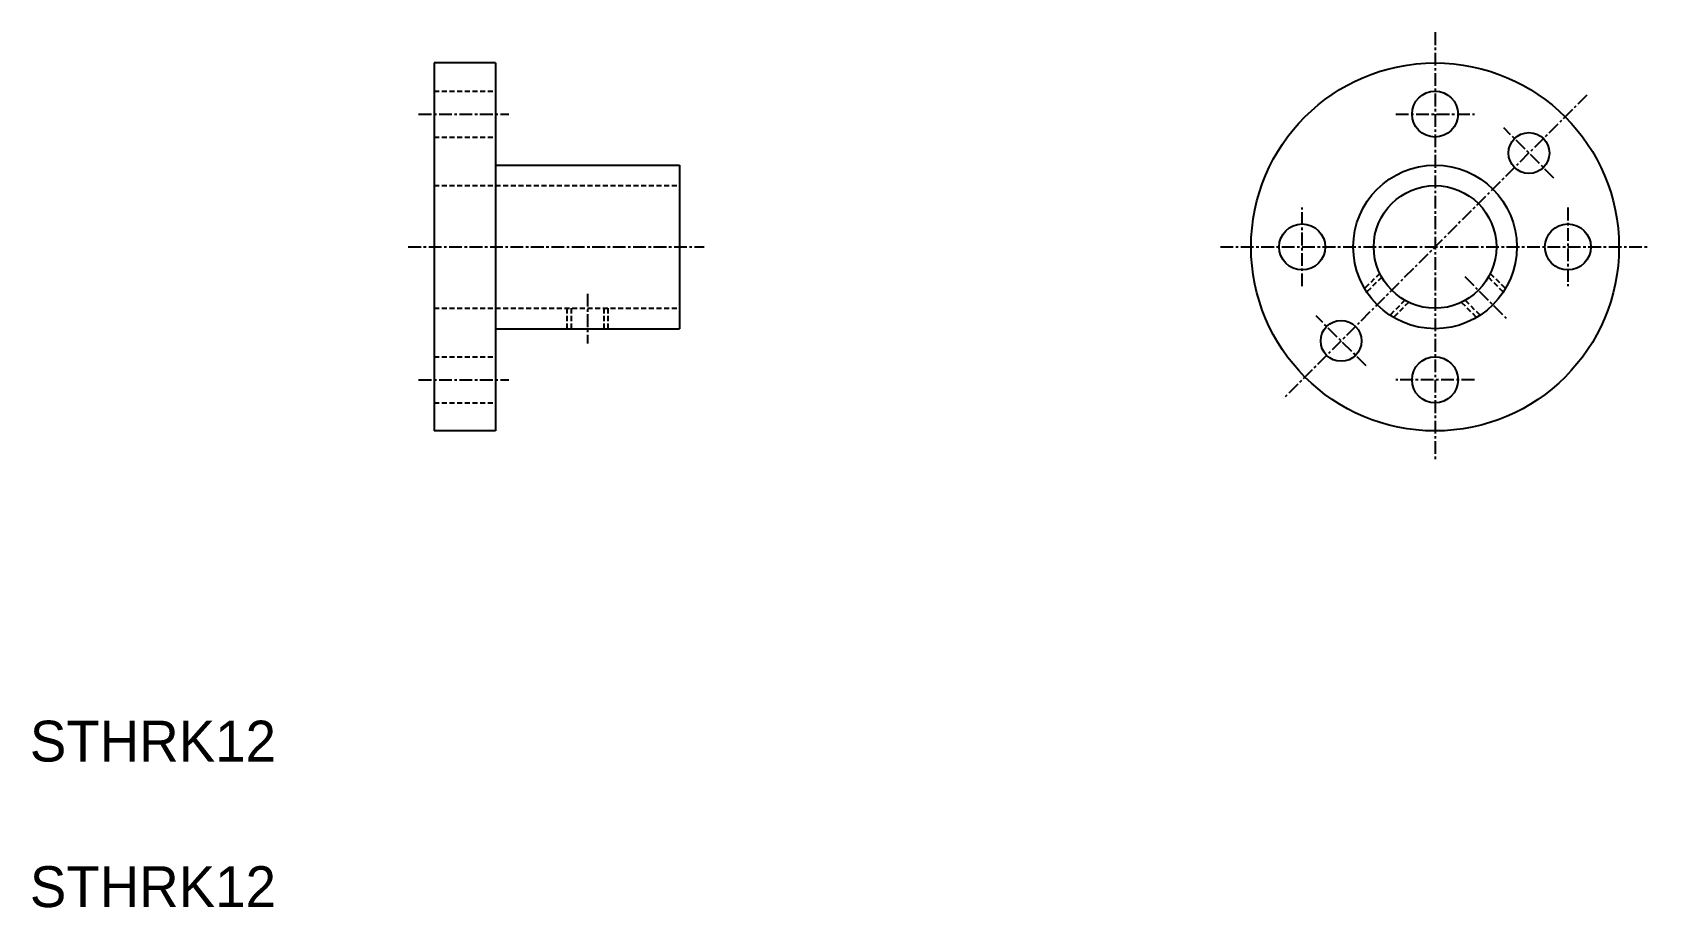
# Model space of a CAD drawing. Extents: x 71 to 229, y 69 to 154.
import ezdxf

# ---------------------------------------------------------------- set-up
doc = ezdxf.new("R2010")
doc.units = 0
doc.linetypes.add('CENTER', pattern=[2, 1.25, -0.25, 0.25, -0.25])
doc.linetypes.add('DASHED', pattern=[0.75, 0.5, -0.25])
doc.layers.get('0').update_dxf_attribs({"linetype": 'CONTINUOUS'})
doc.layers.add('CENTER', color=1, linetype='CENTER')

msp = doc.modelspace()

# ---------------------------------------------------------------- linework, layer by layer
at = {"color": 7, "linetype": 'CONTINUOUS'}
for p, q in [((110.27, 151.22), (110.27, 115.22)), ((116.27, 151.22), (110.27, 151.22)), ((116.27, 151.22), (116.27, 115.22)), ((110.27, 142.22), (110.27, 142.22)), ((116.27, 141.22), (134.27, 141.22)), ((134.27, 141.22), (134.27, 125.22)), ((110.27, 133.22), (110.27, 133.22)), ((116.27, 125.22), (134.27, 125.22)), ((116.27, 115.22), (110.27, 115.22))]:
    msp.add_line(p, q, dxfattribs=at)
at = {"color": 3, "linetype": 'DASHED'}
for p, q in [((110.27, 148.47), (116.27, 148.47)), ((110.27, 143.97), (116.27, 143.97)), ((110.27, 139.22), (134.27, 139.22)), ((202.8, 130.63), (201.32, 129.15)), ((202.99, 130.26), (201.54, 128.81)), ((213.43, 130.26), (214.88, 128.81)), ((213.62, 130.63), (215.1, 129.15)), ((110.27, 127.22), (134.27, 127.22)), ((123.27, 127.22), (123.27, 125.22)), ((123.67, 127.22), (123.67, 125.22)), ((126.87, 127.22), (126.87, 125.22)), ((127.27, 127.22), (127.27, 125.22)), ((205.25, 128), (203.8, 126.54)), ((205.62, 127.8), (204.15, 126.33)), ((210.8, 127.8), (212.27, 126.33)), ((211.17, 128), (212.62, 126.54)), ((110.27, 122.47), (116.27, 122.47)), ((110.27, 117.97), (116.27, 117.97))]:
    msp.add_line(p, q, dxfattribs=at)
at = {"color": 7, "linetype": 'CONTINUOUS'}
for centre, radius in [((208.21, 133.22), 18), ((208.21, 146.22), 2.25), ((217.4, 142.41), 2), ((208.21, 133.22), 8), ((208.21, 133.22), 6), ((195.21, 133.22), 2.25), ((221.21, 133.22), 2.25), ((199.02, 124.03), 2), ((208.21, 120.22), 2.25)]:
    msp.add_circle(centre, radius, dxfattribs=at)
at = {"layer": 'CENTER', "color": 1, "linetype": 'CENTER'}
for p, q in [((208.21, 154.22), (208.21, 112.22)), ((223.06, 148.07), (193.36, 118.37)), ((108.76, 146.22), (117.58, 146.22)), ((204.36, 146.22), (212.06, 146.22)), ((219.85, 139.96), (214.95, 144.86)), ((195.21, 129.37), (195.21, 137.07)), ((221.21, 137.07), (221.21, 129.37)), ((107.75, 133.22), (136.7, 133.22)), ((187.21, 133.22), (229.21, 133.22)), ((211.11, 130.32), (215.28, 126.15)), ((125.27, 128.63), (125.27, 123.76)), ((201.47, 121.58), (196.57, 126.47)), ((108.76, 120.22), (117.58, 120.22)), ((212.06, 120.22), (204.36, 120.22))]:
    msp.add_line(p, q, dxfattribs=at)

# ---------------------------------------------------------------- texts
at = {"color": 7, "linetype": 'CONTINUOUS'}
for p in [(70.72, 82.87), (70.72, 68.63)]:
    msp.add_text('STHRK12', height=4, dxfattribs=at).set_placement(p)

doc.saveas('drawing.dxf')
